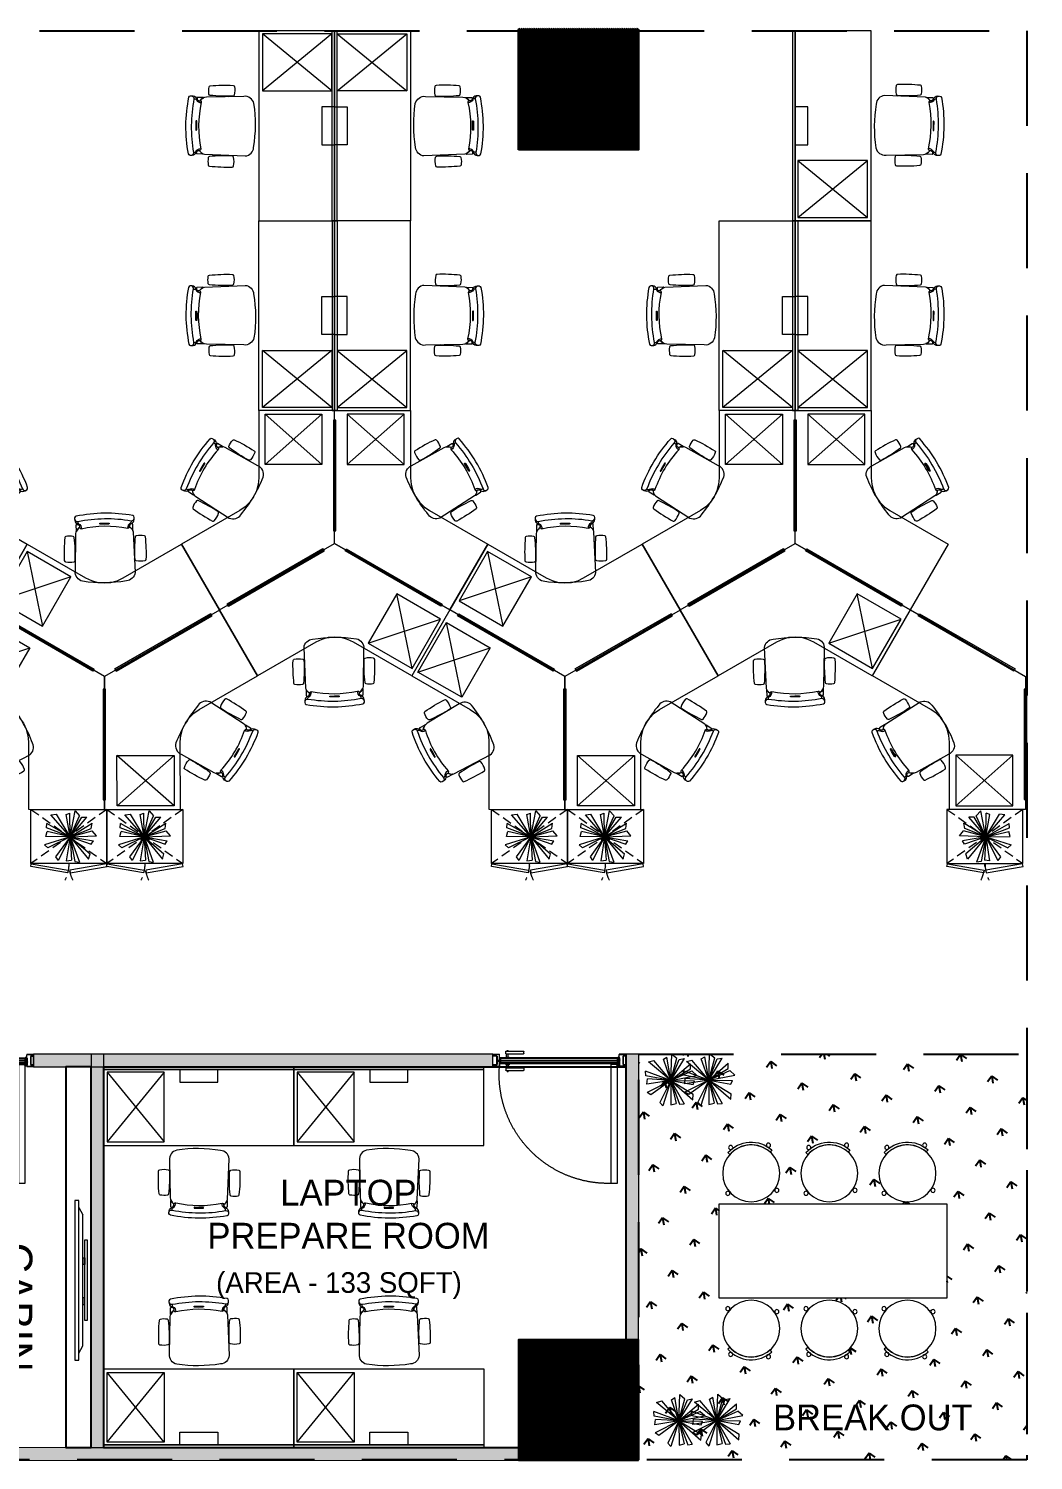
# Model space of a CAD drawing. Header units: millimetres. Extents: x -774950 to -670403, y -1165325 to -1109738.
# Drawn here: x -730472 to -722537, y -1150441 to -1139133 of the extents above; entities that cross this region are included whole.
import ezdxf

# ---------------------------------------------------------------- set-up
doc = ezdxf.new("R2010")
doc.units = ezdxf.units.MM
doc.header["$LTSCALE"] = 3000
doc.header["$MEASUREMENT"] = 0
for name, pattern in [('DASHED', [0.75, 0.5, -0.25]), ('HIDDEN', [0.375, 0.25, -0.125]), ('HIDDENX2', [0.75, 0.5, -0.25])]:
    doc.linetypes.add(name, pattern=pattern)
doc.layers.get('0').update_dxf_attribs({"linetype": 'CONTINUOUS'})
for name, color, linetype, lineweight in [('1-fur', 8, 'CONTINUOUS', 0), ('A-Bushes', 75, 'CONTINUOUS', 0), ('A-DOOR-FULL', 40, 'CONTINUOUS', 18), ('A-FURN-LOOSE', 24, 'CONTINUOUS', 18), ('A-INDOOR PLANTS', 84, 'CONTINUOUS', 5), ('A-WALL', 26, 'CONTINUOUS', 25), ('AI-FURN', 7, 'CONTINUOUS', 20), ('DR-GLASS', 170, 'CONTINUOUS', 13), ('I- FURN', 251, 'CONTINUOUS', 9), ('IN-DOOR', 8, 'CONTINUOUS', 0), ('PR-HATCH', 8, 'CONTINUOUS', 0), ('T-LAYOUT', 7, 'CONTINUOUS', 13), ('TOA- AV', 7, 'CONTINUOUS', 9)]:
    doc.layers.add(name, color=color, linetype=linetype, lineweight=lineweight)
for name, color, linetype in [('HATCH', 8, 'CONTINUOUS'), ('I-FUR', 7, 'CONTINUOUS'), ('PASSAGE LINEOUT', 7, 'CONTINUOUS'), ('STR_COL', 3, 'CONTINUOUS'), ('str_col_hatch', 8, 'CONTINUOUS'), ('TEXT', 7, 'CONTINUOUS')]:
    doc.layers.add(name, color=color, linetype=linetype)
doc.layers.add('PR-FULL HT', color=7, linetype='CONTINUOUS', lineweight=13, true_color=0x6e3e30)
doc.styles.add('CENTURY GOTHIC', font='GOTHIC.TTF')
doc.styles.add('RS', font='arial.ttf', dxfattribs={"height": 0.3})

# ---------------------------------------------------------------- blocks, each defined once
blk = doc.blocks.new('vw layout final block')
at = {"layer": 'str_col_hatch', "linetype": 'Continuous'}
h = blk.add_hatch(dxfattribs=at)
h.set_pattern_fill('ANSI31', color=256, scale=50, angle=340, style=0)
h.set_pattern_definition([(25, (-15832.223, -471109.274), (-2.641364136, 5.66442367), [])])
h.paths.add_polyline_path([(-600686, -1046567), (-601161, -1046567), (-601161, -1047042), (-600686, -1047042)])
h.paths.add_polyline_path([(-601161, -1046567), (-601636, -1046567), (-601636, -1047042), (-601161, -1047042)])
h.paths.add_polyline_path([(-601161, -1047042), (-601636, -1047042), (-601636, -1047517), (-601161, -1047517)])
h.paths.add_polyline_path([(-600686, -1047042), (-601161, -1047042), (-601161, -1047517), (-600686, -1047517)])
h = blk.add_hatch(dxfattribs=at)
h.set_pattern_fill('ANSI31', color=256, scale=50, angle=340, style=0)
h.set_pattern_definition([(25, (-15832.223, -471116.0655), (-2.641364136, 5.66442367), [])])
h.paths.add_polyline_path([(-600686, -1056924), (-601636, -1056924), (-601636, -1057874), (-600686, -1057874)])
at = {"layer": 'STR_COL'}
for points in [[(-601636, -1047524), (-601636, -1046574), (-600686, -1046574), (-600686, -1047524), (-601636, -1047524)], [(-600686, -1057874), (-600686, -1056924), (-601636, -1056924), (-601636, -1057874), (-600686, -1057874)], [(-600686, -1057874), (-600686, -1056924), (-601636, -1056924), (-601636, -1057874), (-600686, -1057874)], [(-600686, -1057874), (-600686, -1056924), (-601636, -1056924), (-601636, -1057874), (-600686, -1057874)]]:
    blk.add_lwpolyline(points, dxfattribs=at)
blk = doc.blocks.new('*U184')
at = {"layer": 'PR-HATCH'}
h = blk.add_hatch(color=256, dxfattribs=at)
h.dxf.hatch_style = 1
h.paths.add_polyline_path([(-86775, -39967), (-76425, -39967), (-76425, -39867), (-86775, -39867)])
at = {"layer": 'PR-FULL HT', "elevation": 0}
blk.add_lwpolyline([(-86775, -39967), (-76425, -39967), (-76425, -39867), (-86775, -39867)], close=True, dxfattribs=at)
blk = doc.blocks.new('*U188')
at = {"layer": 'PR-HATCH'}
h = blk.add_hatch(color=256, dxfattribs=at)
h.dxf.hatch_style = 1
h.paths.add_polyline_path([(-91953, -39967), (-88845, -39967), (-88845, -39867), (-91953, -39867)])
at = {"layer": 'PR-FULL HT', "elevation": 0}
blk.add_lwpolyline([(-91953, -39967), (-88845, -39967), (-88845, -39867), (-91953, -39867)], close=True, dxfattribs=at)
blk = doc.blocks.new('A$C60412B90')
at = {"layer": 'TOA- AV', "color": 6}
for p, q in [((-100, 55), (1343, 55)), ((-37, 55), (30, 91)), ((1280, 55), (1213, 91))]:
    blk.add_line(p, q, dxfattribs=at)
at = {"layer": 'TOA- AV', "color": 30, "true_color": 0xf8991e}
blk.add_line((257, 111), (987, 111), dxfattribs=at)
for points in [[(987, 111), (987, 131), (257, 131), (257, 111)], [(403, 91), (464, 91)], [(825, 91), (764, 91)]]:
    blk.add_lwpolyline(points, dxfattribs=at)
at = {"layer": 'TOA- AV', "color": 6}
for points in [[(1343, 55), (1343, 20), (-100, 20), (-100, 55)], [(30, 91), (1213, 91)]]:
    blk.add_lwpolyline(points, dxfattribs=at)
at = {"layer": 'TOA- AV', "color": 30, "true_color": 0xf8991e}
for points in [[(403, 111), (464, 111), (464, 91), (403, 91)], [(825, 111), (764, 111), (764, 91), (825, 91)]]:
    blk.add_lwpolyline(points, close=True, dxfattribs=at)
blk = doc.blocks.new('*U189')
at = {"layer": 'PR-HATCH'}
h = blk.add_hatch(color=256, dxfattribs=at)
h.dxf.hatch_style = 1
h.paths.add_polyline_path([(-90959, -39967), (-87331, -39967), (-87331, -39867), (-90959, -39867)])
at = {"layer": 'PR-FULL HT', "elevation": 0}
blk.add_lwpolyline([(-90959, -39967), (-87331, -39967), (-87331, -39867), (-90959, -39867)], close=True, dxfattribs=at)
blk = doc.blocks.new('rub1')
at = {"lineweight": 20}
h = blk.add_hatch(color=8, dxfattribs=at)
h.paths.add_polyline_path([(285.1, 663.6), (284.4, 663.6, 0.06789), (284.3, 663.1), (284, 663.1), (284, 663.6), (283.7, 663.6), (283.7, 662.4), (284, 662.4), (284, 662.9), (284.3, 662.9, 0.066804), (284.4, 662.3), (285.1, 662.3, 0.299446), (285.5, 662.9), (285.5, 663.1, 0.299446)])
h.paths.add_polyline_path([(285.4, 663.1), (285.4, 662.9, -0.365226), (285, 662.5), (284.6, 662.5, -0.12053), (284.6, 663.5), (285, 663.5, -0.209232)], flags=16)
at = {"layer": '1-fur', "color": 8, "lineweight": 20}
for p, q in [((284.4, 663.6), (285.1, 663.6)), ((284.4, 662.3), (285.1, 662.3)), ((284.6, 663.5), (285, 663.5)), ((284.6, 662.5), (285, 662.5)), ((285.4, 663.1), (285.4, 662.9)), ((285.5, 663.1), (285.5, 662.9))]:
    blk.add_line(p, q, dxfattribs=at)
for points in [[(284, 662.9), (284, 662.4), (283.7, 662.4), (283.7, 663.6), (284, 663.6), (284, 663.1)], [(284.3, 663.1), (284, 663.1)], [(284, 662.9), (284.3, 662.9)]]:
    blk.add_lwpolyline(points, dxfattribs=at)
for centre, radius, start, end in [((286.3, 663), 1.99, 160.4255, 175.9608), ((286.3, 663), 1.99, 182.636, 197.9236), ((286.5, 663), 1.99, 165.4708, 192.9616), ((284.8, 662.9), 0.623, 16.2565, 63.5269), ((285, 662.9), 0.413, 282.3178, 2.5719), ((284.9, 663), 0.623, 3.1317, 69.8122), ((284.9, 662.9), 0.623, 290.1878, 356.8683)]:
    blk.add_arc(centre, radius, start, end, dxfattribs=at)
blk = doc.blocks.new('*U241')
at = {"layer": 'IN-DOOR', "color": 8, "ltscale": 2}
for p, q in [((-32.56, 3.81), (-32.56, 4.31)), ((-32.45, 4.42), (-27.72, 4.42)), ((-32.13, 4.42), (-32.13, 4.64)), ((-32.13, 4.64), (-31.89, 4.64)), ((-31.89, 4.42), (-31.89, 4.64)), ((-27.61, 3.81), (-27.61, 4.31)), ((-36, 3.3), (-36, 0)), ((-36, 3.29), (-36, 2.86)), ((-36, 0.44), (-36, 0.01)), ((-34.92, 3.3), (-35.99, 3.3)), ((-35.99, 0), (-34.92, 0)), ((-35.98, 2.84), (-35.92, 2.84)), ((-35.92, 0.46), (-35.98, 0.46)), ((-35.96, 3.17), (-35.96, 3.25)), ((-35.96, 0.05), (-35.96, 0.13)), ((-35.95, 3.26), (-34.97, 3.26)), ((-34.97, 0.04), (-35.95, 0.04)), ((-35.91, 2.83), (-35.91, 2.79)), ((-35.91, 0.5), (-35.91, 0.47)), ((-35.9, 2.78), (-35.83, 2.76)), ((-35.83, 0.54), (-35.9, 0.51)), ((-35.82, 2.77), (-35.86, 2.83)), ((-35.86, 0.47), (-35.82, 0.53)), ((-35.85, 2.84), (-35.11, 2.84)), ((-35.11, 0.46), (-35.85, 0.46)), ((-35.09, 2.88), (-35.81, 2.88)), ((-35.81, 0.42), (-35.09, 0.42)), ((-35.09, 2.82), (-35.11, 2.77)), ((-35.11, 0.52), (-35.09, 0.48)), ((-35.09, 2.76), (-34.98, 2.76)), ((-34.98, 0.54), (-35.09, 0.54)), ((-35.04, 2.83), (-35.04, 2.83)), ((-35.04, 0.47), (-35.04, 0.47)), ((-35.03, 0.2), (-35.03, 0.14)), ((-34.93, 2.81), (-35.02, 2.81)), ((-35.02, 0.49), (-34.93, 0.49)), ((-35.01, 0.22), (-35.01, 0.22)), ((-35.01, 0.12), (-34.93, 0.12)), ((-34.98, 0.18), (-34.99, 0.2)), ((-34.96, 1.81), (-34.97, 1.8)), ((-34.97, 1.8), (-34.96, 1.79)), ((-34.96, 3.25), (-34.96, 3.2)), ((-34.96, 2.74), (-34.96, 1.81)), ((-34.96, 1.79), (-34.96, 0.56)), ((-34.93, 0.16), (-34.96, 0.16)), ((-34.96, 0.1), (-34.96, 0.05)), ((-34.94, 3.18), (-34.94, 3.18)), ((-34.94, 0.12), (-34.94, 0.12)), ((-34.88, 0.19), (-34.92, 0.17)), ((-34.91, 3.21), (-34.91, 3.29)), ((-34.91, 0.51), (-34.91, 2.79)), ((-34.91, 0.1), (-34.91, 0.02)), ((-34.91, 0.01), (-34.91, 0.09)), ((-34.89, 0), (-34.2, 0)), ((-34.87, 0.08), (-34.85, 0.18)), ((-34.83, 0.06), (-34.85, 0.06)), ((-34.81, 0.05), (-34.82, 0.07)), ((-34.79, 0.07), (-34.8, 0.05)), ((-34.3, 0.06), (-34.77, 0.06)), ((-34.2, 0.81), (-34.2, 0)), ((-32.56, 2.62), (-32.56, 2.84)), ((-32.56, 2.84), (-31.66, 2.84)), ((-32.56, 2.62), (-31.66, 2.62)), ((-32.56, 0.98), (-32.56, 0.77)), ((-32.56, 0.98), (-31.66, 0.98)), ((-32.56, 0.77), (-31.66, 0.77)), ((-32.45, 3.7), (-27.72, 3.7)), ((-32.34, 2.84), (-32.34, 3.7)), ((-32.34, 0.77), (-32.34, -0.1)), ((-31.87, 2.84), (-31.87, 3.7)), ((-31.87, 0.77), (-31.87, -0.1)), ((-31.66, 2.62), (-31.66, 2.84)), ((-31.66, 0.98), (-31.66, 0.77)), ((-1.8, 0), (-1.8, 0.1)), ((-0.81, 0), (-1.8, 0)), ((-1.76, 0.06), (-1.65, 0.06)), ((-1.63, 0.07), (-1.62, 0.05)), ((-1.61, 0.05), (-0.88, 0.07)), ((-0.87, 0.06), (-0.86, 0.06)), ((-0.84, 0.08), (-0.85, 0.18)), ((-0.82, 0.19), (-0.79, 0.17)), ((-0.79, 3.21), (-0.79, 3.29)), ((-0.79, 0.51), (-0.79, 2.79)), ((-0.79, 0.1), (-0.79, 0.02)), ((-0.79, 0.01), (-0.79, 0.09)), ((-0.78, 3.3), (-0.01, 3.3)), ((-0.78, 0.16), (-0.74, 0.16)), ((-0.01, 0), (-0.78, 0)), ((-0.77, 2.81), (-0.68, 2.81)), ((-0.68, 0.49), (-0.77, 0.49)), ((-0.69, 0.12), (-0.77, 0.12)), ((-0.76, 3.18), (-0.76, 3.18)), ((-0.76, 0.12), (-0.76, 0.12)), ((-0.75, 3.25), (-0.75, 3.2)), ((-0.75, 0.1), (-0.75, 0.05)), ((-0.74, 2.74), (-0.74, 1.81)), ((-0.74, 1.81), (-0.73, 1.8)), ((-0.73, 1.8), (-0.74, 1.79)), ((-0.74, 1.79), (-0.74, 0.56)), ((-0.05, 3.26), (-0.73, 3.26)), ((-0.73, 0.04), (-0.05, 0.04)), ((-0.61, 2.76), (-0.72, 2.76)), ((-0.72, 0.54), (-0.62, 0.54)), ((-0.72, 0.18), (-0.71, 0.2)), ((-0.69, 0.22), (-0.69, 0.22)), ((-0.68, 0.2), (-0.68, 0.14)), ((-0.67, 2.83), (-0.67, 2.83)), ((-0.67, 0.47), (-0.67, 0.47)), ((-0.62, 2.82), (-0.59, 2.77)), ((-0.6, 0.52), (-0.62, 0.48)), ((-0.61, 2.88), (-0.19, 2.88)), ((-0.19, 0.42), (-0.61, 0.42)), ((-0.15, 2.84), (-0.6, 2.84)), ((-0.6, 0.46), (-0.15, 0.46)), ((-0.18, 2.77), (-0.14, 2.83)), ((-0.14, 0.47), (-0.18, 0.53)), ((-0.1, 2.78), (-0.17, 2.76)), ((-0.17, 0.54), (-0.1, 0.51)), ((-0.09, 2.83), (-0.09, 2.79)), ((-0.09, 0.5), (-0.09, 0.47)), ((-0.02, 2.84), (-0.08, 2.84)), ((-0.08, 0.46), (-0.02, 0.46)), ((-0.04, 3.17), (-0.04, 3.25)), ((-0.04, 0.05), (-0.04, 0.13)), ((0, 3.3), (0, 0)), ((0, 3.29), (0, 2.86)), ((0, 0.44), (0, 0.01)), ((-32.56, -0.21), (-32.56, -0.71)), ((-32.45, -0.1), (-27.72, -0.1)), ((-32.45, -0.82), (-27.72, -0.82)), ((-32.13, -0.82), (-32.13, -1.03)), ((-32.13, -1.03), (-31.89, -1.03)), ((-31.89, -0.82), (-31.89, -1.03)), ((-27.61, -0.21), (-27.61, -0.71))]:
    blk.add_line(p, q, dxfattribs=at)
at = {"layer": 'IN-DOOR', "color": 8, "ltscale": 3}
for p, q in [((-35.03, 3.16), (-35.03, 3.09)), ((-34.93, 3.18), (-35.01, 3.18)), ((-35.01, 3.08), (-35.01, 3.08)), ((-35, 3.09), (-34.98, 3.12)), ((-34.96, 3.13), (-34.93, 3.13)), ((-34.92, 3.13), (-34.9, 3.11)), ((-34.91, 3.28), (-34.91, 3.2)), ((-34.21, 3.3), (-34.89, 3.3)), ((-34.87, 3.12), (-34.87, 3.22)), ((-34.85, 3.24), (-34.83, 3.24)), ((-34.82, 3.23), (-34.81, 3.24)), ((-34.8, 3.24), (-34.79, 3.23)), ((-34.77, 3.24), (-34.3, 3.24)), ((-34.4, 2.03), (-34.4, 1.57)), ((-34.3, 2.07), (-34.36, 2.07)), ((-34.35, 1.53), (-34.3, 1.53)), ((-34.34, 1.83), (-34.34, 1.99)), ((-34.34, 1.61), (-34.34, 1.77)), ((-34.31, 2), (-34.23, 1.98)), ((-34.23, 1.62), (-34.31, 1.6)), ((-34.27, 1.04), (-34.28, 1.03)), ((-34.28, 1.01), (-34.27, 1)), ((-34.26, 2.56), (-34.27, 2.55)), ((-34.27, 2.55), (-34.26, 2.54)), ((-34.26, 3.2), (-34.26, 2.56)), ((-34.26, 2.54), (-34.26, 2.11)), ((-34.26, 1.49), (-34.26, 1.05)), ((-34.26, 0.99), (-34.26, 0.1)), ((-34.21, 2), (-34.21, 3.14)), ((-34.21, 0.91), (-34.21, 2.7)), ((-34.21, 0.82), (-34.21, 0.85)), ((-34.17, 0.89), (-34.2, 0.9)), ((-34.2, 0.86), (-34.17, 0.84)), ((-2.16, 0.77), (-2.16, 0.88)), ((-2.14, 0.9), (-2.08, 0.88)), ((-1.8, 0.75), (-2.14, 0.75)), ((-2.11, 0.85), (-2.11, 0.82)), ((-2.08, 0.84), (-2.1, 0.86)), ((-2.1, 0.81), (-1.86, 0.81)), ((-1.89, 0.89), (-1.86, 0.9)), ((-1.86, 0.86), (-1.89, 0.84)), ((-1.85, 2), (-1.85, 3.3)), ((-1.85, 3.3), (-0.81, 3.3)), ((-1.85, 0.91), (-1.85, 2.86)), ((-1.85, 0.82), (-1.85, 0.85)), ((-1.75, 2), (-1.83, 1.98)), ((-1.83, 1.62), (-1.75, 1.6)), ((-1.8, 3.2), (-1.8, 3.17)), ((-1.8, 3.17), (-1.79, 3.16)), ((-1.79, 3.16), (-1.8, 3.15)), ((-1.8, 3.15), (-1.8, 2.11)), ((-1.8, 1.49), (-1.8, 1.05)), ((-1.8, 0.99), (-1.8, 0.1)), ((-1.79, 1.04), (-1.79, 1.03)), ((-1.79, 1.01), (-1.79, 1)), ((-1.65, 3.24), (-1.76, 3.24)), ((-1.76, 2.07), (-1.7, 2.07)), ((-1.71, 1.53), (-1.76, 1.53)), ((-1.72, 1.83), (-1.72, 1.99)), ((-1.72, 1.61), (-1.72, 1.77)), ((-1.66, 2.03), (-1.66, 1.57)), ((-1.62, 3.24), (-1.63, 3.23)), ((-0.88, 3.23), (-1.61, 3.24)), ((-0.86, 3.24), (-0.87, 3.24)), ((-0.84, 3.12), (-0.84, 3.22)), ((-0.79, 3.13), (-0.81, 3.11)), ((-0.79, 3.28), (-0.79, 3.2)), ((-0.74, 3.13), (-0.78, 3.13)), ((-0.77, 3.18), (-0.69, 3.18)), ((-0.71, 3.09), (-0.72, 3.12)), ((-0.69, 3.08), (-0.7, 3.08)), ((-0.68, 3.16), (-0.68, 3.09))]:
    blk.add_line(p, q, dxfattribs=at)
at = {"layer": 'IN-DOOR', "color": 8, "linetype": 'DASHED'}
blk.add_lwpolyline([(-2.36, 2.73), (-2.36, 34.98), (-4, 34.98), (-4, 2.73)], close=True, dxfattribs=at)
at = {"layer": 'IN-DOOR', "color": 8}
for points in [[(-2.07, 2.62), (-34.21, 2.62), (-34.21, 2.49), (-2.07, 2.49)], [(-2.07, 0.98), (-34.21, 0.98), (-34.21, 1.11), (-2.07, 1.11)], [(-2.07, 2.49), (-33.9, 2.49), (-33.9, 1.11), (-2.07, 1.11)]]:
    blk.add_lwpolyline(points, dxfattribs=at)
for points in [[(-34.21, 2.49), (-33.9, 2.49), (-33.9, 1.11), (-34.21, 1.11)], [(-1.96, 2.49), (-2.28, 2.49), (-2.28, 1.11), (-1.96, 1.11)]]:
    blk.add_lwpolyline(points, close=True, dxfattribs=at)
at = {"layer": 'IN-DOOR', "color": 5}
for points in [[(-33.9, 2.02), (-2.28, 2.02)], [(-33.9, 1.58), (-2.28, 1.58)]]:
    blk.add_lwpolyline(points, dxfattribs=at)
at = {"layer": 'IN-DOOR', "color": 8, "linetype": 'Continuous', "lineweight": 25}
for points in [[(-1.95, 0.99), (-1.86, 0.99, 0.414214), (-1.85, 1), (-1.85, 2.87, 3.112272), (-2.02, 2.63, -0.513651), (-1.96, 2.59), (-1.96, 1, 0.414214)], [(-2.24, 2.77, 0.414214), (-2.22, 2.77), (-2.2, 2.77, 0.307235), (-2.05, 2.75), (-2.03, 2.73, 0.414214), (-2.02, 2.73), (-1.95, 2.81, 0.414214), (-1.96, 2.82), (-1.97, 2.84, 0.307235), (-2.02, 2.98), (-2.02, 3.01, 0.414214), (-2.03, 3.02), (-2.13, 3.04, 0.414214), (-2.14, 3.03), (-2.14, 3.01, 0.307235), (-2.24, 2.89), (-2.26, 2.88, 0.414214), (-2.27, 2.87)]]:
    blk.add_lwpolyline(points, format="xyb", close=True, dxfattribs=at)
at = {"layer": 'IN-DOOR', "color": 8, "linetype": 'DASHED'}
blk.add_arc((-4.8, 5.45), 29.53, 88.4446, 185.2074, dxfattribs=at)
at = {"layer": 'IN-DOOR', "color": 8, "ltscale": 2}
for centre, radius, start, end in [((-32.45, 4.31), 0.108, 90, 180), ((-27.72, 4.31), 0.108, 360, 90), ((-35.99, 3.29), 0.0108, 90, 180), ((-35.98, 2.86), 0.018, 180, 270), ((-35.98, 0.44), 0.018, 90, 180), ((-35.99, 0.01), 0.0108, 180, 270), ((-35.95, 3.25), 0.0108, 90, 180), ((-35.93, 3.17), 0.0288, 180, 293.5782), ((-35.93, 0.13), 0.0288, 66.4218, 180), ((-35.95, 0.05), 0.0108, 180, 270), ((-35.84, 2.8), 0.353, 84.9915, 103.4121), ((-35.92, 2.83), 0.0108, 360, 90), ((-35.92, 0.47), 0.0108, 270, 360), ((-35.85, 0.41), 0.27, 254.6491, 275.7262), ((-35.9, 2.79), 0.0108, 180, 250), ((-35.9, 0.5), 0.0108, 110, 180), ((-35.84, 0.26), 0.0648, 11.2602, 278.7398), ((-35.82, 3.04), 0.0648, 81.2602, 348.7398), ((-35.85, 2.83), 0.0108, 90, 200), ((-35.85, 0.47), 0.0108, 160, 270), ((-35.81, 2.91), 0.0288, 115.8419, 270), ((-35.81, 0.39), 0.0288, 90, 244.158), ((-35.83, 2.77), 0.0108, 250, 20), ((-35.83, 0.53), 0.0108, 340, 110), ((-35.83, 0.17), 0.0252, 278.7398, 98.7398), ((-35.81, 3.13), 0.0252, 261.2602, 81.2602), ((-35.88, 3.13), 0.204, 286.1738, 325.757), ((-35.88, 0.2), 0.173, 28.706, 71.7459), ((-35.75, 0.28), 0.0252, 191.2602, 11.2602), ((-35.74, 3.02), 0.0252, 348.7398, 168.7398), ((-35.11, 2.82), 0.018, 360, 90), ((-35.09, 2.77), 0.018, 180, 270), ((-35.09, 0.52), 0.018, 90, 180), ((-35.11, 0.48), 0.018, 270, 360), ((-35.09, 2.83), 0.054, 360, 90), ((-35.09, 0.47), 0.054, 270, 360), ((-35.02, 2.83), 0.018, 180, 270), ((-35.02, 0.47), 0.018, 90, 180), ((-35.01, 0.2), 0.018, 90, 180), ((-35.01, 0.14), 0.018, 180, 270), ((-35.01, 0.2), 0.018, 360, 90), ((-34.98, 2.74), 0.018, 360, 90), ((-34.98, 0.56), 0.018, 270, 360), ((-34.96, 0.18), 0.018, 180, 270), ((-34.97, 3.25), 0.0108, 360, 90), ((-34.97, 0.05), 0.0108, 270, 360), ((-34.94, 3.2), 0.018, 180, 270), ((-34.94, 0.1), 0.018, 90, 180), ((-34.94, 3.21), 0.0288, 270, 360), ((-34.94, 0.09), 0.0288, 360, 90), ((-34.93, 2.79), 0.018, 360, 90), ((-34.93, 0.51), 0.018, 270, 360), ((-34.93, 0.18), 0.018, 270, 315), ((-34.93, 0.1), 0.018, 360, 90), ((-34.92, 3.29), 0.0108, 360, 90), ((-34.92, 0.01), 0.0108, 270, 360), ((-34.89, 0.02), 0.018, 180, 270), ((-34.87, 0.18), 0.018, 360, 135), ((-34.85, 0.08), 0.018, 180, 270), ((-34.83, 0.08), 0.018, 270, 315), ((-34.8, 0.04), 0.0108, 45, 135), ((-34.77, 0.08), 0.018, 225, 270), ((-34.3, 0.1), 0.036, 270, 360), ((-32.45, 3.81), 0.108, 180, 270), ((-27.72, 3.81), 0.108, 270, 360), ((-1.76, 0.1), 0.036, 180, 270), ((-1.65, 0.08), 0.018, 270, 315), ((-1.62, 0.04), 0.0108, 45, 135), ((-0.87, 0.08), 0.018, 225, 270), ((-0.86, 0.08), 0.018, 270, 360), ((-0.84, 0.18), 0.018, 45, 180), ((-0.81, 0.02), 0.018, 270, 360), ((-0.78, 3.29), 0.0108, 90, 180), ((-0.76, 3.21), 0.0288, 180, 270), ((-0.77, 2.79), 0.018, 90, 180), ((-0.77, 0.51), 0.018, 180, 270), ((-0.78, 0.18), 0.018, 225, 270), ((-0.76, 0.09), 0.0288, 90, 180), ((-0.77, 0.1), 0.018, 90, 180), ((-0.78, 0.01), 0.0108, 180, 270), ((-0.76, 3.2), 0.018, 270, 360), ((-0.76, 0.1), 0.018, 360, 90), ((-0.73, 3.25), 0.0108, 90, 180), ((-0.73, 0.05), 0.0108, 180, 270), ((-0.72, 2.74), 0.018, 90, 180), ((-0.72, 0.56), 0.018, 180, 270), ((-0.74, 0.18), 0.018, 270, 360), ((-0.69, 0.2), 0.018, 90, 180), ((-0.69, 0.2), 0.018, 360, 90), ((-0.69, 0.14), 0.018, 270, 360), ((-0.68, 2.83), 0.018, 270, 360), ((-0.68, 0.47), 0.018, 360, 90), ((-0.61, 2.83), 0.054, 90, 180), ((-0.61, 0.47), 0.054, 180, 270), ((-0.6, 2.82), 0.018, 90, 180), ((-0.62, 0.52), 0.018, 360, 90), ((-0.6, 0.48), 0.018, 180, 270), ((-0.61, 2.77), 0.018, 270, 360), ((-0.26, 3.02), 0.0252, 11.2602, 191.2602), ((-0.12, 3.13), 0.204, 214.243, 253.8262), ((-0.12, 0.2), 0.173, 108.254, 151.294), ((-0.25, 0.28), 0.0252, 168.7398, 348.7398), ((-0.18, 3.04), 0.0648, 191.2602, 98.7398), ((-0.16, 0.26), 0.0648, 261.2602, 168.7398), ((-0.19, 3.13), 0.0252, 98.7398, 278.7398), ((-0.17, 0.17), 0.0252, 81.2602, 261.2602), ((-0.16, 2.8), 0.353, 76.5878, 95.0085), ((-0.19, 2.91), 0.0288, 270, 64.158), ((-0.19, 0.39), 0.0288, 295.8419, 90), ((-0.17, 2.77), 0.0108, 160, 290), ((-0.17, 0.53), 0.0108, 70, 200), ((-0.15, 0.41), 0.27, 264.2737, 285.3508), ((-0.15, 2.83), 0.0108, 340, 90), ((-0.15, 0.47), 0.0108, 270, 20), ((-0.1, 2.79), 0.0108, 290, 360), ((-0.1, 0.5), 0.0108, 360, 70), ((-0.08, 2.83), 0.0108, 90, 180), ((-0.08, 0.47), 0.0108, 180, 270), ((-0.07, 3.17), 0.0288, 246.4218, 360), ((-0.07, 0.13), 0.0288, 360, 113.5782), ((-0.05, 3.25), 0.0108, 360, 90), ((-0.05, 0.05), 0.0108, 270, 360), ((-0.02, 2.86), 0.018, 270, 360), ((-0.02, 0.44), 0.018, 360, 90), ((-0.01, 3.29), 0.0108, 360, 90), ((-0.01, 0.01), 0.0108, 270, 360), ((-32.45, -0.21), 0.108, 90, 180), ((-32.45, -0.71), 0.108, 180, 270), ((-27.72, -0.21), 0.108, 360, 90), ((-27.72, -0.71), 0.108, 270, 360)]:
    blk.add_arc(centre, radius, start, end, dxfattribs=at)
at = {"layer": 'IN-DOOR', "color": 8, "ltscale": 3}
for centre, radius, start, end in [((-35.01, 3.16), 0.018, 90, 180), ((-35.01, 3.09), 0.018, 180, 270), ((-35.01, 3.09), 0.0126, 277.0353, 26.015), ((-34.96, 3.12), 0.018, 90, 180), ((-34.93, 3.2), 0.018, 270, 360), ((-34.93, 3.12), 0.018, 45, 90), ((-34.89, 3.28), 0.018, 90, 180), ((-34.88, 3.12), 0.018, 225, 360), ((-34.85, 3.22), 0.018, 90, 180), ((-34.83, 3.22), 0.018, 45, 90), ((-34.8, 3.25), 0.0108, 225, 315), ((-34.77, 3.22), 0.018, 90, 135), ((-34.36, 2.03), 0.036, 90, 180), ((-34.35, 1.58), 0.0452, 191.7193, 271.6001), ((-34.33, 1.8), 0.018, 134.427, 225.573), ((-34.32, 1.99), 0.018, 75.8258, 180), ((-34.35, 1.83), 0.018, 314.427, 360), ((-34.35, 1.77), 0.018, 360, 45.573), ((-34.32, 1.61), 0.018, 180, 284.1742), ((-34.3, 3.2), 0.036, 360, 90), ((-34.3, 2.11), 0.036, 270, 360), ((-34.3, 1.49), 0.036, 360, 90), ((-34.27, 1.02), 0.0108, 135, 225), ((-34.28, 1.05), 0.018, 315, 360), ((-34.28, 0.99), 0.018, 360, 45), ((-34.23, 2), 0.018, 255.8258, 360), ((-34.23, 1.6), 0.018, 360, 104.1742), ((-34.2, 0.91), 0.0108, 180, 270), ((-34.2, 0.85), 0.0108, 90, 180), ((-34.2, 0.82), 0.0108, 180, 270), ((-34.17, 0.86), 0.0216, 270, 90), ((-2.14, 0.88), 0.018, 90, 180), ((-2.14, 0.77), 0.018, 180, 270), ((-2.1, 0.85), 0.0108, 90, 180), ((-2.1, 0.82), 0.0108, 180, 270), ((-2.08, 0.86), 0.0216, 270, 90), ((-1.89, 0.86), 0.0216, 90, 270), ((-1.86, 0.91), 0.0108, 270, 360), ((-1.86, 0.85), 0.0108, 360, 90), ((-1.86, 0.82), 0.0108, 270, 360), ((-1.83, 2), 0.018, 180, 284.1742), ((-1.83, 1.6), 0.018, 75.8258, 180), ((-1.76, 3.2), 0.036, 90, 180), ((-1.76, 2.11), 0.036, 180, 270), ((-1.76, 1.49), 0.036, 90, 180), ((-1.78, 1.05), 0.018, 180, 225), ((-1.78, 0.99), 0.018, 135, 180), ((-1.79, 1.02), 0.0108, 315, 45), ((-1.74, 1.99), 0.018, 360, 104.1742), ((-1.74, 1.61), 0.018, 255.8258, 360), ((-1.71, 1.83), 0.018, 180, 225.573), ((-1.73, 1.8), 0.018, 314.427, 45.573), ((-1.71, 1.77), 0.018, 134.427, 180), ((-1.71, 1.58), 0.0452, 268.3999, 348.2806), ((-1.7, 2.03), 0.036, 360, 90), ((-1.65, 3.22), 0.018, 45, 90), ((-1.62, 3.25), 0.0108, 225, 315), ((-0.87, 3.22), 0.018, 90, 135), ((-0.86, 3.22), 0.018, 360, 90), ((-0.82, 3.12), 0.018, 180, 315), ((-0.81, 3.28), 0.018, 360, 90), ((-0.77, 3.2), 0.018, 180, 270), ((-0.78, 3.12), 0.018, 90, 135), ((-0.74, 3.12), 0.018, 360, 90), ((-0.7, 3.09), 0.0126, 153.985, 262.9647), ((-0.69, 3.16), 0.018, 360, 90), ((-0.69, 3.09), 0.018, 270, 360)]:
    blk.add_arc(centre, radius, start, end, dxfattribs=at)
at = {"layer": 'IN-DOOR', "color": 8, "lineweight": 20, "extrusion": (0, 0, -1), "xscale": 0.1118615642299428, "yscale": 0.1118615642299428, "zscale": -0.1118615642299429, "rotation": 90.00002373157199}
blk.add_blockref('rub1', (76.13, -30.93), dxfattribs=at)
blk = doc.blocks.new('GLASS DOOR')
at = {"layer": 'A-DOOR-FULL', "linetype": 'Continuous', "xscale": 29.16666563673521, "yscale": 29.16666563673521, "zscale": 29.16666563673521, "rotation": 89.99989653425754}
blk.add_blockref('*U241', (52, 58, 0), dxfattribs=at)
blk = doc.blocks.new('*U187')
at = {"layer": 'PR-HATCH'}
h = blk.add_hatch(color=256, dxfattribs=at)
h.dxf.hatch_style = 1
h.paths.add_polyline_path([(-93929, -39967), (-90823, -39967), (-90823, -39867), (-93929, -39867)])
at = {"layer": 'PR-FULL HT', "elevation": 0}
blk.add_lwpolyline([(-93929, -39967), (-90823, -39967), (-90823, -39867), (-93929, -39867)], close=True, dxfattribs=at)
blk = doc.blocks.new('CHAIR - STEELCASE - LETSB')
at = {"layer": 'I- FURN'}
blk.add_lwpolyline([(-513, 242, 0.34479), (-528, 230, 0.096497), (-528, -218, 0.361045), (-516, -229), (-494, -229, 0.246071), (-466, -205, -0.226994), (-446, -191), (-440, -191, 0.417254), (-430, -177, -0.104406), (-430, 189, 0.398452), (-439, 204, -0.367565), (-466, 218, 0.274839), (-497, 242)], format="xyb", close=True, dxfattribs=at)
at = {"layer": 'I- FURN', "color": 24, "lineweight": 9}
for points in [[(-508, -229, 0.46809), (-488, -205, -0.090711), (-488, 218, 0.462177), (-507, 242, -100.177069)], [(-488, 217), (-478, 217, -0.321496), (-469, 210, 0.282757), (-430, 188, -1.025051)], [(-488, -205), (-478, -205, 0.321496), (-469, -198, -0.282757), (-430, -176, 1.025051)]]:
    blk.add_lwpolyline(points, format="xyb", dxfattribs=at)
at = {"layer": 'I- FURN', "color": 8, "lineweight": 5}
blk.add_lwpolyline([(-464, 213, 0.188155), (-445, 203), (-439, 204, -0.15219), (-410, 229, 0.211085), (-414, 230), (-459, 229, 0.414214), (-464, 223)], format="xyb", close=True, dxfattribs=at)
at = {"layer": 'I- FURN'}
blk.add_lwpolyline([(-95, -229), (-390, -220, -0.232948), (-440, -191, 0.417374), (-430, -177, -0.10441), (-430, 189, 0.39834), (-439, 204, -0.21659), (-401, 231), (-78, 242, -0.366213), (-13, 173, -0.077985), (-14, -173, -0.376278), (-95, -229)], format="xyb", dxfattribs=at)
at = {"layer": 'I- FURN', "color": 24, "lineweight": 9}
for points in [[(-370, 258, -0.089353), (-370, 317, -0.334929), (-361, 325, -0.034973), (-180, 330, -0.382328), (-170, 321, -0.10237), (-170, 253, -0.318036), (-180, 244, -0.036857), (-361, 249, -0.333729)], [(-370, -242, 0.089353), (-370, -301, 0.334929), (-361, -309, 0.034973), (-180, -315, 0.382328), (-170, -305, 0.10237), (-170, -238, 0.318036), (-180, -229, 0.036857), (-361, -234, 0.333729)]]:
    blk.add_lwpolyline(points, format="xyb", close=True, dxfattribs=at)
at = {"layer": 'I- FURN', "color": 8, "lineweight": 5}
for points in [[(-216, 237), (-214, 243)], [(-184, 244), (-186, 238)], [(-218, -225), (-217, -228)], [(-188, -228), (-189, -226)]]:
    blk.add_lwpolyline(points, dxfattribs=at)
for points in [[(-471, -25, -0.007805), (-471, 37, -0.087218), (-470, 43, -0.229267), (-469, 43), (-466, 43, -0.210582), (-464, 38, 0.008162), (-464, -24, -0.166545), (-465, -31, -0.375811), (-466, -31), (-469, -31, -0.246214), (-471, -28, 0.024513), (-471, -25, -1.199362)], [(-446, -191), (-440, -191, 0.15219), (-410, -215, -0.211085), (-414, -217), (-459, -217, -0.414214), (-464, -212), (-464, -202)]]:
    blk.add_lwpolyline(points, format="xyb", dxfattribs=at)
blk = doc.blocks.new('PWP_120 Workstation_3PAX')
for points in [[(0, 0), (1050, 0), (1050, 600), (518, 600), (466, 605), (416, 618), (369, 640), (327, 669), (290, 706), (261, 748), (-5, 1209), (-525, 909), (0, 0)], [(0, 0), (-525, -909), (-1045, -609), (-778, -148), (-757, -101), (-743, -52), (-739, 0), (-743, 52), (-757, 101), (-778, 148), (-1045, 609), (-525, 909), (0, 0)], [(-495, 838), (-59, 82), (-41, 92), (-478, 848)], [(-478, 848), (-41, 92), (-59, 82), (-495, 838)], [(973, 10), (100, 10), (100, -10), (973, -10)], [(0, 0), (1050, 0), (1050, -600), (518, -600), (466, -605), (416, -618), (369, -640), (327, -669), (290, -706), (261, -748), (-5, -1209), (-525, -909), (0, 0)], [(-495, -838), (-59, -82), (-41, -92), (-478, -848)]]:
    blk.add_lwpolyline(points, close=True)
for points in [[(-525, 909), (-5, 1209)], [(-525, 909), (-1045, 609)], [(1050, 0), (1050, 600)], [(1050, 0), (1050, -600)], [(-525, -909), (-1045, -609)]]:
    blk.add_lwpolyline(points)
at = {"color": 8, "lineweight": 5}
for points in [[(623, 100), (623, 550), (1023, 550), (1023, 100)], [(623, -100), (623, -550), (1023, -550), (1023, -100)], [(-398, -490), (-788, -265), (-988, -611), (-598, -836)]]:
    blk.add_lwpolyline(points, close=True, dxfattribs=at)
for points in [[(1023, 550), (623, 100)], [(623, 550), (1023, 100)], [(1023, -550), (623, -100)], [(623, -550), (1023, -100)], [(-788, -265), (-598, -836)], [(-988, -611), (-398, -490)]]:
    blk.add_lwpolyline(points, dxfattribs=at)
at = {"xscale": -1, "rotation": 59.25252341733501}
blk.add_blockref('CHAIR - STEELCASE - LETSB', (369, 641), dxfattribs=at)
for p, rotation in [((-740, 1), 0.7474006020673192), ((369, -641), 120.747476582665)]:
    blk.add_blockref('CHAIR - STEELCASE - LETSB', p, dxfattribs=dict(rotation=rotation))
blk = doc.blocks.new('FURNITURE - WORKSTATION - 1500 x 675')
at = {"layer": 'I- FURN', "color": 8, "linetype": 'HIDDENX2'}
for p, q in [((25, -41), (475, -591)), ((475, -41), (25, -591))]:
    blk.add_line(p, q, dxfattribs=at)
at = {"layer": 'I- FURN', "color": 8}
for points in [[(0, -20), (1500, -20), (1500, 0), (0, 0)], [(600, -20), (600, -120), (900, -120), (900, -20)]]:
    blk.add_lwpolyline(points, close=True, dxfattribs=at)
at = {"layer": 'I- FURN'}
blk.add_lwpolyline([(0, -620), (1500, -620), (1500, -20), (0, -20)], close=True, dxfattribs=at)
at = {"layer": 'I- FURN', "color": 8, "linetype": 'HIDDENX2'}
blk.add_lwpolyline([(475, -41), (25, -41), (25, -591), (475, -591)], close=True, dxfattribs=at)
at = {"layer": 'I- FURN', "xscale": -1, "rotation": 269.3964648246712}
blk.add_blockref('CHAIR - STEELCASE - LETSB', (748, -645), dxfattribs=at)
blk = doc.blocks.new('*U66')
at = {"layer": 'AI-FURN', "color": 8, "linetype": 'HIDDEN', "ltscale": 0.1}
for p, q in [((600, 0), (0, -428)), ((0, 0), (600, -428)), ((600, 0), (1200, -428)), ((1200, 0), (600, -428))]:
    blk.add_line(p, q, dxfattribs=at)
at = {"layer": 'AI-FURN'}
for points in [[(600, 0), (0, 0), (0, -428), (600, -428)], [(1200, 0), (600, 0), (600, -428), (1200, -428)]]:
    blk.add_lwpolyline(points, close=True, dxfattribs=at)
at = {"layer": 'AI-FURN', "color": 24}
for points in [[(3, -430), (293, -480), (290, -500), (-1, -450)], [(597, -430), (307, -480), (310, -500), (601, -450)], [(603, -430), (893, -480), (890, -500), (599, -450)], [(1197, -430), (907, -480), (910, -500), (1201, -450)]]:
    blk.add_lwpolyline(points, close=True, dxfattribs=at)
at = {"layer": 'AI-FURN', "color": 8, "linetype": 'HIDDEN', "ltscale": 0.1}
for centre, start, end in [((0, -428), 333.908, 0), ((600, -428), 180, 206.092), ((600, -428), 333.908, 0), ((1200, -428), 180, 206.092)]:
    blk.add_arc(centre, 299, start, end, dxfattribs=at)
blk = doc.blocks.new('y')
at = {"layer": 'A-INDOOR PLANTS'}
for p, q in [((283696.8, -12419.1), (283672.7, -12424.3)), ((283751.9, -12546.1), (283672.7, -12424.3)), ((283751.9, -12546.1), (283696.8, -12419.1)), ((283775.5, -12368.5), (283745.4, -12384.7)), ((283751.9, -12546.1), (283745.4, -12384.7)), ((283751.9, -12546.1), (283775.5, -12368.5)), ((283751.9, -12546.1), (283826.7, -12398.3)), ((283751.9, -12546.1), (283843.9, -12420)), ((283843.9, -12420), (283826.7, -12398.3)), ((283625.4, -12486.2), (283599.2, -12503.6)), ((283751.9, -12546.1), (283599.2, -12503.6)), ((283751.9, -12546.1), (283625.4, -12486.2)), ((283637.2, -12430.6), (283631.8, -12471.4)), ((283751.9, -12546.1), (283631.8, -12471.4)), ((283751.9, -12546.1), (283637.2, -12430.6)), ((283751.9, -12546.1), (283851.6, -12440.7)), ((283751.9, -12546.1), (283876.1, -12462.5)), ((283751.9, -12546.1), (283909.6, -12499.8)), ((283876.1, -12462.5), (283851.6, -12440.7)), ((283903.1, -12527.2), (283909.6, -12499.8)), ((283751.9, -12546.1), (283593.5, -12552.3)), ((283615, -12575.2), (283593.5, -12552.3)), ((283751.9, -12546.1), (283613.7, -12632.1)), ((283613.7, -12632.1), (283617.8, -12591.1)), ((283751.9, -12546.1), (283615, -12575.2)), ((283751.9, -12546.1), (283617.8, -12591.1)), ((283751.9, -12546.1), (283646.8, -12646.3)), ((283751.9, -12546.1), (283669.1, -12656.9)), ((283751.9, -12546.1), (283708.4, -12701.6)), ((283751.9, -12546.1), (283734, -12724.3)), ((283751.9, -12546.1), (283903.1, -12527.2)), ((283751.9, -12546.1), (283894.7, -12599.2)), ((283751.9, -12546.1), (283894.7, -12627.4)), ((283751.9, -12546.1), (283824.7, -12671.5)), ((283751.9, -12546.1), (283853.5, -12655.9)), ((283751.9, -12546.1), (283812.4, -12689.9)), ((283751.9, -12546.1), (283790.7, -12707)), ((283894.7, -12599.2), (283894.7, -12627.4)), ((283669.1, -12656.9), (283646.8, -12646.3)), ((283853.5, -12655.9), (283824.7, -12671.5)), ((283734, -12724.3), (283708.4, -12701.6)), ((283812.4, -12689.9), (283790.7, -12707))]:
    blk.add_line(p, q, dxfattribs=at)
blk = doc.blocks.new('A$C36d04b36')
for points in [[(1050, 10), (0, 10), (0, 610), (532, 610), (584, 615), (634, 628), (681, 650), (723, 679), (760, 716), (789, 758), (1055, 1219), (1575, 919), (1050, 10)], [(1545, 848), (1109, 92), (1091, 102), (1528, 858)], [(77, 0), (950, 0), (950, 20), (77, 20)]]:
    blk.add_lwpolyline(points, close=True)
blk.add_lwpolyline([(0, 10), (0, 610)])
at = {"color": 8, "lineweight": 5}
blk.add_lwpolyline([(427, 110), (427, 560), (27, 560), (27, 110)], close=True, dxfattribs=at)
for points in [[(27, 560), (427, 110)], [(427, 560), (27, 110)]]:
    blk.add_lwpolyline(points, dxfattribs=at)
at = {"rotation": 300.7475600156515}
blk.add_blockref('CHAIR - STEELCASE - LETSB', (681, 651), dxfattribs=at)
blk = doc.blocks.new('*U73')
at = {"layer": 'AI-FURN', "color": 8, "linetype": 'HIDDEN', "ltscale": 0.1}
for p, q in [((600, 0), (0, -428)), ((0, 0), (600, -428))]:
    blk.add_line(p, q, dxfattribs=at)
at = {"layer": 'AI-FURN'}
blk.add_lwpolyline([(600, 0), (0, 0), (0, -428), (600, -428)], close=True, dxfattribs=at)
at = {"layer": 'AI-FURN', "color": 24}
for points in [[(3, -430), (293, -480), (290, -500), (-1, -450)], [(597, -430), (307, -480), (310, -500), (601, -450)]]:
    blk.add_lwpolyline(points, close=True, dxfattribs=at)
at = {"layer": 'AI-FURN', "color": 8, "linetype": 'HIDDEN', "ltscale": 0.1}
for centre, start, end in [((0, -428), 333.908, 0), ((600, -428), 180, 206.092)]:
    blk.add_arc(centre, 299, start, end, dxfattribs=at)
blk = doc.blocks.new('A$C77C65FDE')
at = {"layer": 'A-FURN-LOOSE', "color": 8}
for points in [[(35.85, 80.98), (36.7, 80.92, -0.414214), (46.23, 89.36), (46.28, 90.21, 0.414214)], [(18.4, 63.53), (19.25, 63.47, -0.414214), (28.78, 71.91), (28.83, 72.76, 0.414214)], [(0.95, 46.08), (1.8, 46.03, -0.414214), (11.33, 54.46), (11.38, 55.31, 0.414214)], [(80.98, 35.85), (80.92, 36.7, 0.414214), (89.36, 46.23), (90.21, 46.28, -0.414214)], [(63.53, 18.4), (63.47, 19.25, 0.414214), (71.91, 28.78), (72.76, 28.83, -0.414214)], [(46.08, 0.95), (46.03, 1.8, 0.414214), (54.46, 11.33), (55.31, 11.38, -0.414214)]]:
    blk.add_lwpolyline(points, format="xyb", close=True, dxfattribs=at)
at = {"layer": 'A-FURN-LOOSE', "color": 243}
blk.add_lwpolyline([(8.78, 29.82), (29.82, 8.78), (80.72, 59.68), (59.68, 80.72)], close=True, dxfattribs=at)
at = {"layer": 'A-FURN-LOOSE', "color": 8}
for centre, radius in [((44.51, 90.73), 0.656), ((45.68, 80.38), 9), ((35.55, 82.8), 0.656), ((55.36, 81.14), 0.656), ((27.06, 73.28), 0.656), ((28.23, 62.93), 9), ((43.75, 70.86), 0.656), ((18.1, 65.35), 0.656), ((37.91, 63.7), 0.656), ((10.78, 45.48), 9), ((9.61, 55.83), 0.656), ((80.38, 45.68), 9), ((81.14, 55.36), 0.656), ((26.3, 53.41), 0.656), ((0.65, 47.9), 0.656), ((20.46, 46.25), 0.656), ((70.86, 43.75), 0.656), ((90.73, 44.51), 0.656), ((8.85, 35.96), 0.656), ((62.93, 28.23), 9), ((63.7, 37.91), 0.656), ((82.8, 35.55), 0.656), ((73.28, 27.06), 0.656), ((53.41, 26.3), 0.656), ((45.48, 10.78), 9), ((46.25, 20.46), 0.656), ((65.35, 18.1), 0.656), ((35.96, 8.85), 0.656), ((55.83, 9.61), 0.656), ((47.9, 0.65), 0.656)]:
    blk.add_circle(centre, radius, dxfattribs=at)

msp = doc.modelspace()

# ---------------------------------------------------------------- hatches: boundary and pattern name
at = {"layer": 'PASSAGE LINEOUT', "linetype": 'Continuous', "true_color": 0x21822d}
h = msp.add_hatch(dxfattribs=at)
h.set_pattern_fill('GRASS', color=97, scale=300, angle=190.28293)
h.set_pattern_definition([(280.282925, (-1180, -97395.51), (246.592306, -170.857352), [56.25, -368.01407]), (235.282925, (-1180, -97395.5), (246.592306, -170.85735), [56.25, -243.75]), (325.282925, (-1180, -97395.5), (170.85735, 246.592306), [56.25, -243.75])])
h.paths.add_polyline_path([(-722589, -1147233.6), (-725653.8, -1147233.6), (-725653.8, -1150436.1), (-722589, -1150436.2)])
h.paths.add_polyline_path([(-723409.4, -1149615, -0.297279), (-723678.1, -1149598.6, -1.2030047), (-723709.8, -1149604.5, -0.4563065), (-723691.1, -1149588.3, -0.0350379), (-723715.7, -1149564.1), (-723699.6, -1149549.9, -0.1831619), (-723756.1, -1149400.8, -0.1790435), (-723703.4, -1149253.9, -0.6971647), (-723732.3, -1149243.3, -1), (-723699.5, -1149243.3, -0.1879773), (-723702.3, -1149254.8, -0.5013632), (-723342.5, -1149275.9, -1.3453168), (-723312.4, -1149266.8, -0.9588852), (-723343.6, -1149276.7, -0.1472367), (-723306.3, -1149400.8, -0.2147583), (-723382.1, -1149569.2), (-723367.9, -1149585.3, -0.0350379), (-723395.3, -1149606.3, -0.4200785), (-723378.6, -1149622.7, -1.2802258)], flags=16)
h.paths.add_polyline_path([(-724026.3, -1149615, -0.297279), (-724295, -1149598.6, -1.2030047), (-724326.7, -1149604.5, -0.4563065), (-724308, -1149588.3, -0.0350379), (-724332.6, -1149564.1), (-724316.6, -1149549.9, -0.1831619), (-724373.1, -1149400.8, -0.1790435), (-724320.3, -1149253.9, -0.6971647), (-724349.2, -1149243.3, -1), (-724316.4, -1149243.3, -0.1879773), (-724319.3, -1149254.8, -0.5013632), (-723959.4, -1149275.9, -1.3453168), (-723929.3, -1149266.8, -0.9588852), (-723960.6, -1149276.7, -0.1472367), (-723923.2, -1149400.8, -0.2147583), (-723999, -1149569.2), (-723984.8, -1149585.3, -0.0350379), (-724012.2, -1149606.3, -0.4200785), (-723995.5, -1149622.7, -1.2802258)], flags=16)
h.paths.add_polyline_path([(-725018.4, -1149159.4), (-725018.4, -1148415.6), (-723218.9, -1148415.6), (-723218.9, -1149159.4)], flags=16)
h.paths.add_polyline_path([(-724643.3, -1149615, -0.297279), (-724911.9, -1149598.6, -1.2030047), (-724943.6, -1149604.5, -0.4563065), (-724924.9, -1149588.3, -0.0350379), (-724949.5, -1149564.1), (-724933.5, -1149549.9, -0.1831619), (-724990, -1149400.8, -0.1790435), (-724937.3, -1149253.9, -0.6971647), (-724966.1, -1149243.3, -1), (-724933.3, -1149243.3, -0.1879773), (-724936.2, -1149254.8, -0.5013632), (-724576.3, -1149275.9, -1.3453168), (-724546.3, -1149266.8, -0.9588852), (-724577.5, -1149276.7, -0.1472367), (-724540.1, -1149400.8, -0.2147583), (-724616, -1149569.2), (-724601.8, -1149585.3, -0.0350379), (-724629.1, -1149606.3, -0.4200785), (-724612.4, -1149622.7, -1.2802258)], flags=16)
h.paths.add_polyline_path([(-723703.4, -1148321.1, -0.178436), (-723699.5, -1148331.7, -1), (-723732.3, -1148331.7, -0.8133983), (-723702.3, -1148320.1, -0.178436), (-723756.1, -1148174.1, -0.1831619), (-723699.6, -1148025.1), (-723715.7, -1148010.9, -0.0350379), (-723691.1, -1147986.7, -0.4563065), (-723709.8, -1147970.5, -1.2030047), (-723678.1, -1147976.4, -0.297279), (-723409.4, -1147960, -1.2802258), (-723378.6, -1147952.3, -0.4200785), (-723395.3, -1147968.7, -0.0350379), (-723367.9, -1147989.7), (-723382.1, -1148005.7, -0.2147583), (-723306.3, -1148174.1, -0.1477307), (-723342.5, -1148299.1, -0.7433193), (-723312.4, -1148308.1, -1), (-723345.2, -1148308.1, -0.1554462), (-723343.6, -1148298.3, -0.5013632)], flags=16)
h.paths.add_polyline_path([(-724320.3, -1148321.1, -0.178436), (-724316.4, -1148331.7, -1), (-724349.2, -1148331.7, -0.8133983), (-724319.3, -1148320.1, -0.178436), (-724373.1, -1148174.1, -0.1831619), (-724316.6, -1148025.1), (-724332.6, -1148010.9, -0.0350379), (-724308, -1147986.7, -0.4563065), (-724326.7, -1147970.5, -1.2030047), (-724295, -1147976.4, -0.297279), (-724026.3, -1147960, -1.2802258), (-723995.5, -1147952.3, -0.4200785), (-724012.2, -1147968.7, -0.0350379), (-723984.8, -1147989.7), (-723999, -1148005.7, -0.2147583), (-723923.2, -1148174.1, -0.1477307), (-723959.4, -1148299.1, -0.7433193), (-723929.3, -1148308.1, -1), (-723962.1, -1148308.1, -0.1554462), (-723960.6, -1148298.3, -0.5013632)], flags=16)
h.paths.add_polyline_path([(-724579, -1148308.1, -0.1554462), (-724577.5, -1148298.3, -0.5013632), (-724937.3, -1148321.1, -0.178436), (-724933.3, -1148331.7, -1), (-724966.1, -1148331.7, -0.8133983), (-724936.2, -1148320.1, -0.178436), (-724990, -1148174.1, -0.1831619), (-724933.5, -1148025.1), (-724949.5, -1148010.9, -0.0350379), (-724924.9, -1147986.7, -0.4563065), (-724943.6, -1147970.5, -1.2030047), (-724911.9, -1147976.4, -0.297279), (-724643.3, -1147960, -1.2802258), (-724612.4, -1147952.3, -0.4200785), (-724629.1, -1147968.7, -0.0350379), (-724601.8, -1147989.7), (-724616, -1148005.7, -0.2147583), (-724540.1, -1148174.1, -0.1477307), (-724576.3, -1148299.1, -0.7433193), (-724546.3, -1148308.1, -1)], flags=16)

# ---------------------------------------------------------------- linework, layer by layer
at = {"layer": 'AI-FURN', "linetype": 'Continuous', "elevation": 0}
msp.add_lwpolyline([(-725018.4, -1148415.6), (-723218.9, -1148415.6), (-723218.9, -1149159.4), (-725018.4, -1149159.4)], close=True, dxfattribs=at)
at = {"layer": 'HATCH', "linetype": 'HIDDEN', "elevation": 0}
msp.add_lwpolyline([(-737135.4, -1139149.5), (-722589, -1139150), (-722589, -1150436.2), (-737135.4, -1150435.7)], close=True, dxfattribs=at)
at = {"layer": 'HATCH', "linetype": 'HIDDEN'}
msp.add_lwpolyline([(-725653.8, -1147233.6), (-722589, -1147233.6), (-722589, -1150436.2), (-725653.8, -1150436.2)], close=True, dxfattribs=at)
at = {"layer": 'HATCH', "linetype": 'Continuous', "elevation": 0}
msp.add_lwpolyline([(-729977, -1150340.7), (-729977, -1147333.8), (-730177, -1147333.8), (-730177, -1150340.7)], close=True, dxfattribs=at)
at = {"layer": 'I-FUR', "linetype": 'Continuous', "elevation": 0}
msp.add_lwpolyline([(-725754.1, -1150341.1), (-729876.6, -1150341.1), (-729876.6, -1147333.8), (-725754.1, -1147333.8)], close=True, dxfattribs=at)

# ---------------------------------------------------------------- block references
at = {"layer": 'A-Bushes', "yscale": 1.283267751634508, "zscale": 1.283267751634508}
for p, xscale, rotation in [((-469890.2, -890334.3, 0), 1.283267751634508, 226.9678375083661), ((-469306.7, -890334.3, 0), 1.283267751634508, 226.9678375083661), ((-466252.9, -890334.3, 0), 1.283267751634508, 226.9678375083661), ((-465669.4, -890334.3, 0), 1.283267751634508, 226.9678375083661), ((-983166, -890334.3, 0), -1.283267751634508, 133.032162491634), ((-469574.1, -887522.3), -1.283267751634508, 42.95628950174054), ((-469873.6, -887525.1), -1.283267751634508, 42.95628950174054), ((-469809.9, -890213.8), -1.283267751634508, 42.95628950174054), ((-469510.4, -890211), -1.283267751634508, 42.95628950174054)]:
    msp.add_blockref('y', p, dxfattribs=dict(at, xscale=xscale, rotation=rotation))
at = {"layer": 'A-WALL', "linetype": 'Continuous'}
msp.add_blockref('vw layout final block', (-124968, -92565.7, 0), dxfattribs=at)
at = {"layer": 'AI-FURN', "rotation": 90.00010149631626}
for p in [(-731692.3, -1143199.7, 0), (-728055, -1143199.7, 0), (-724417.7, -1143199.7, 0)]:
    msp.add_blockref('PWP_120 Workstation_3PAX', p, dxfattribs=at)
at = {"layer": 'AI-FURN', "xscale": -1, "rotation": 330.0000074523845}
for p in [(-729873.6, -1144249.7, 0), (-726236.3, -1144249.7, 0)]:
    msp.add_blockref('PWP_120 Workstation_3PAX', p, dxfattribs=at)
at = {"layer": 'AI-FURN', "linetype": 'Continuous', "rotation": 90.00003043991141}
msp.add_blockref('A$C36d04b36', (-722589, -1145299.7, 0), dxfattribs=at)
at = {"layer": 'DR-GLASS', "xscale": -1, "rotation": 269.9949311870574}
for p in [(-730490.5, -1147287.2, 0), (-725812.4, -1147285.6, 0)]:
    msp.add_blockref('GLASS DOOR', p, dxfattribs=at)
at = {"layer": 'I- FURN'}
for p, rotation in [((-728035, -1139149.7, 0), 270), ((-724437.7, -1140649.7, 0), 90.00000000000001), ((-728075, -1142149.7, 0), 90.00000000000001), ((-724437.7, -1142149.7, 0), 90.00000000000001)]:
    msp.add_blockref('FURNITURE - WORKSTATION - 1500 x 675', p, dxfattribs=dict(at, rotation=rotation))
at = {"layer": 'I- FURN', "xscale": -1}
for p, rotation in [((-728075, -1139149.7, 0), 90), ((-728035, -1142149.7, 0), 270), ((-724397.7, -1142149.7, 0), 270), ((-729877, -1150339.5, 0), 180), ((-728377.1, -1150339.5, 0), 180)]:
    msp.add_blockref('FURNITURE - WORKSTATION - 1500 x 675', p, dxfattribs=dict(at, rotation=rotation))
for p in [(-729253.6, -1145299.7, 0), (-725616.3, -1145299.7, 0)]:
    msp.add_blockref('*U66', p, dxfattribs=at)
at = {"layer": 'I- FURN'}
for name, p in [('*U73', (-723219, -1145299.7, 0)), ('FURNITURE - WORKSTATION - 1500 x 675', (-729877, -1147333.8, 0)), ('FURNITURE - WORKSTATION - 1500 x 675', (-728377.1, -1147333.8, 0))]:
    msp.add_blockref(name, p, dxfattribs=at)
at = {"layer": 'I- FURN', "xscale": -25, "yscale": 25, "zscale": 25, "rotation": 45.00000000000496}
msp.add_blockref('A$C77C65FDE', (-722536.6, -1148787.5), dxfattribs=at)
at = {"layer": 'PR-FULL HT'}
for name, p, rotation in [('*U189', (-639467.5, -1107380, 0), 359.9915227932046), ('*U187', (-769830.3, -1056404.8, 0), 89.99152279320461), ('*U188', (-685800.2, -1239192.8, 0), 269.9915227932046), ('*U184', (-649223.3, -1110485.5, 0), 359.9915227932046)]:
    msp.add_blockref(name, p, dxfattribs=dict(at, rotation=rotation))
at = {"layer": 'TOA- AV', "color": 0, "xscale": -0.8731808731808665, "yscale": 0.8731808731808665, "zscale": 0.8731808731808665, "rotation": 270}
msp.add_blockref('A$C60412B90', (-730124.2, -1149562, 0), dxfattribs=at)

# ---------------------------------------------------------------- texts
at = {"layer": 'T-LAYOUT', "attachment_point": 2, "style": 'CENTURY GOTHIC'}
for s, insert, char_height, width in [('{\\C0;LAPTOP PREPARE ROOM }', (-727945.8, -1148225.2), 203.971, 2256.901), ('\\pi-489.53025,l652.707,t652.707;(AREA - 133 SQFT)', (-728102.7, -1148955.2), 163.177, 2602.442), ('{\\C0;BREAK OUT}', (-723804.5, -1150000.2), 203.971, 3082.636)]:
    msp.add_mtext(s, dxfattribs=dict(at, insert=insert, char_height=char_height, width=width))
at = {"layer": 'TEXT', "color": 7, "linetype": 'Continuous', "insert": (-730442.7, -1148720.9, -1746500.5), "char_height": 250, "width": 2228.864, "attachment_point": 1, "rotation": 270, "style": 'RS'}
msp.add_mtext('{\\fCentury Gothic|b0|i0|c0|p34;CABIN}', dxfattribs=at)

doc.saveas('drawing.dxf')
